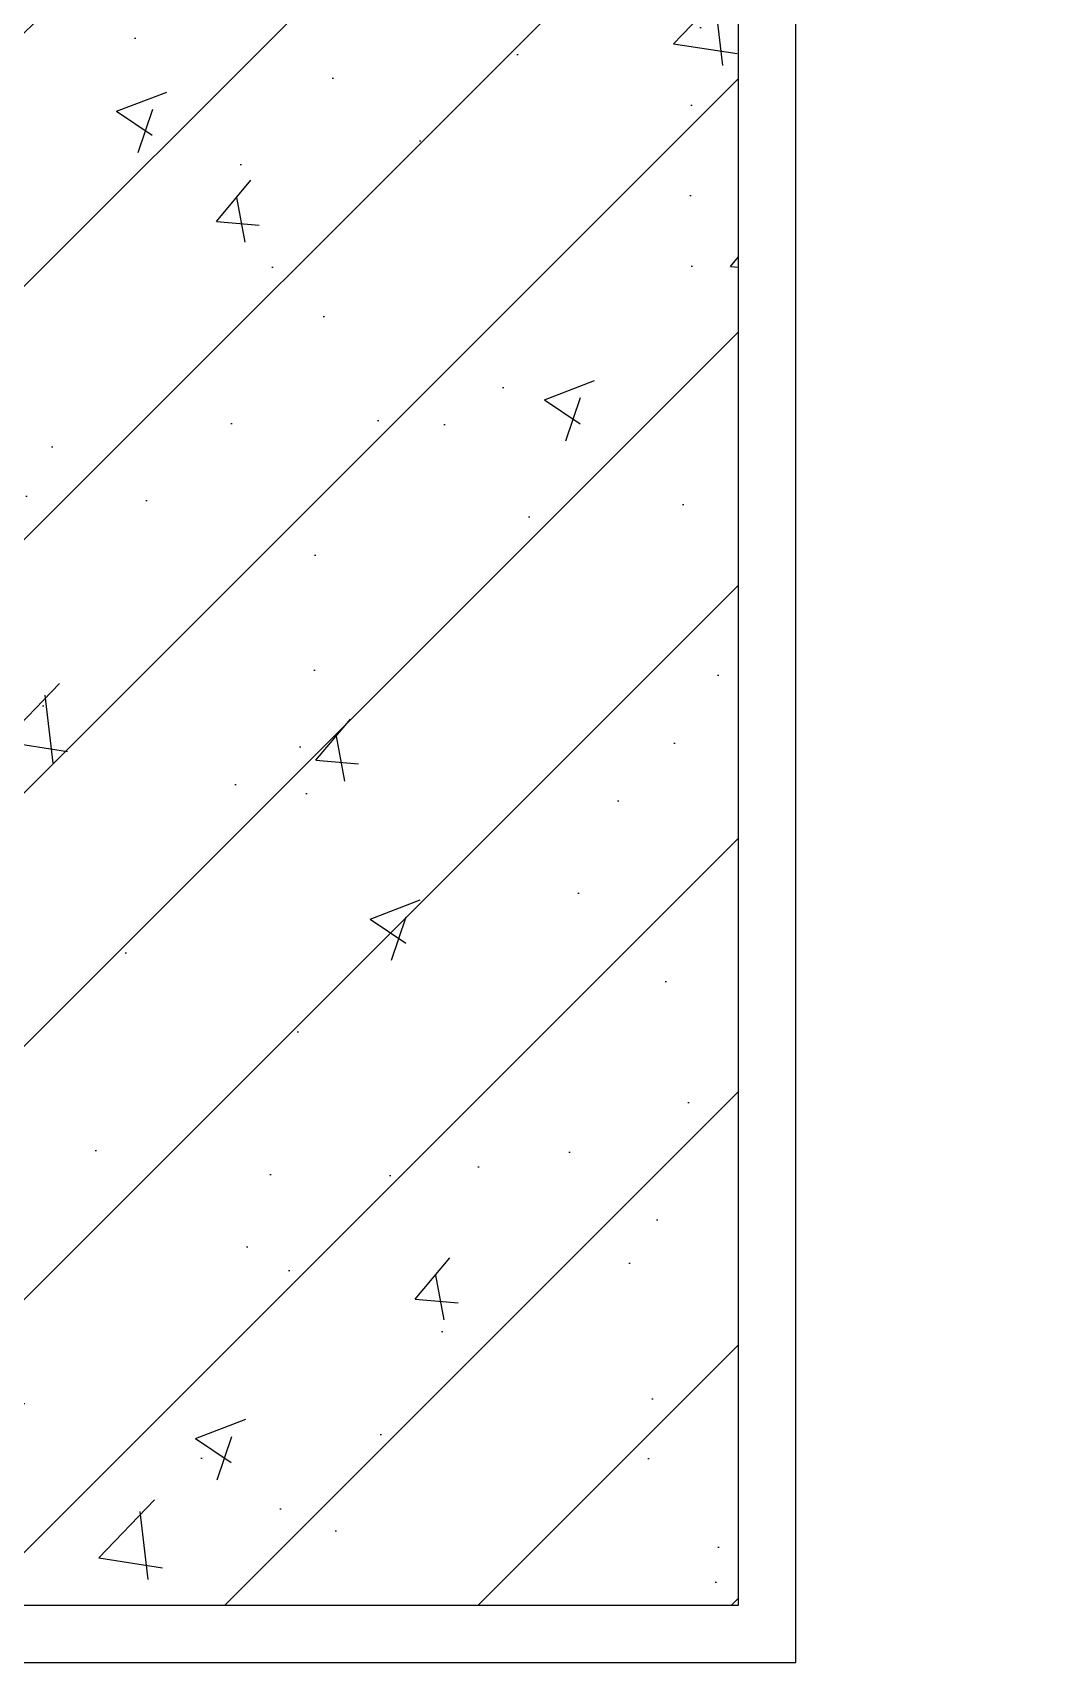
# Model space of a CAD drawing. Extents: x 6843040 to 15500510, y -6507076 to -4940511.
# Drawn here: x 7652206 to 7652559, y -6168504 to -6167935 of the extents above; entities that cross this region are included whole.
import ezdxf

# ---------------------------------------------------------------- set-up
doc = ezdxf.new("R2010")
doc.units = 0
doc.header["$LTSCALE"] = 1000
doc.header["$MEASUREMENT"] = 0
for name, color, linetype in [('E_LINE_1', 1, 'Continuous'), ('PUB_HATCH', 8, 'Continuous'), ('批荡层', 213, 'Continuous')]:
    doc.layers.add(name, color=color, linetype=linetype)

msp = doc.modelspace()

# ---------------------------------------------------------------- hatches: boundary and pattern name
at = {"layer": 'PUB_HATCH'}
h = msp.add_hatch(dxfattribs=at)
h.set_pattern_fill('钢筋混凝土', color=256, scale=25, style=0)
h.set_pattern_definition([(45, (3825, 3999.999999994412), (-44.19417382415921, 44.19417382415922), []), (49.99999999999999, (3825, 3999.999999994412), (179.3150456501884, -15.68803374564878), [18.75, -206.25]), (355, (3825, 3999.999999994412), (-34.68783340325, 188.048033425003), [15, -165]), (100.4514, (3839.942920000292, 3998.692664994858), (144.6273454285054, 172.3598855152384), [15.9350475, -175.285528]), (46.18420000000002, (3825, 4049.999999994412), (266.8102621564111, -41.37975358225452), [28.12499999999998, -309.3749999999997]), (96.6356, (3847.234186249785, 4046.551673244685), (233.6656763871758, 243.5294677251104), [23.902572, -262.92825]), (351.1842, (3825, 4049.999999994412), (233.6654862834068, 243.5296502313311), [22.5, -247.5]), (21, (3850, 4037.499999994412), (149.2267630296154, -100.6547226663347), [18.75, -206.25]), (326.0000000000001, (3850, 4037.499999994412), (60.82883298039543, 181.2875112617133), [15, -165]), (71.4514, (3862.435558250174, 4029.112098494545), (210.0556571453725, 80.6326241774881), [15.9350475, -175.285528]), (37.50000000000001, (3825, 3999.999999994412), (3.039963829322667, 83.22346345782788), [0, -163, 0, -167.5, 0, -165.625]), (7.499999999999999, (3825, 3999.999999994412), (65.76738436053715, 98.60292797059006), [0, -95.5, 0, -159.25, 0, -63.125]), (327.5, (3769.25, 3999.999999994412), (133.4556090431022, -5.638717933594939), [0, -62.5, 0, -195, 0, -258.75]), (317.5, (3744.25, 3999.999999994412), (145.7965423355966, 25.02624558307943), [0, -81.25, 0, -129.5, 0, -183.75])])
h.paths.add_polyline_path([(7651952.694658224, -6166783.889315872), (7651952.694658224, -6168483.889315872), (7652452.694658224, -6168483.889315872), (7652452.694658224, -6167113.889315872), (7652986.679203224, -6167113.889315872), (7652986.679203224, -6166983.889315872), (7652152.694658224, -6166983.889315872), (7652152.694658224, -6166783.889315872)])

# ---------------------------------------------------------------- linework, layer by layer
at = {"layer": 'E_LINE_1'}
msp.add_lwpolyline([(7651952.694658224, -6166783.889315872), (7651952.694658224, -6168483.889315872), (7652452.694658224, -6168483.889315872), (7652452.694658224, -6167113.889315872), (7652986.679203224, -6167113.889315872), (7652986.679203224, -6166983.889315872), (7652152.694658224, -6166983.889315872), (7652152.694658224, -6166783.889315872), (7651952.694658224, -6166783.889315872)], dxfattribs=at)
at = {"layer": '批荡层'}
msp.add_lwpolyline([(7652986.679203224, -6166963.889315872), (7652172.694658224, -6166963.889315872), (7652172.694658224, -6166763.889315872), (7651932.694658224, -6166763.889315872), (7651932.694658224, -6168503.889315872), (7652472.694658224, -6168503.889315872), (7652472.694658224, -6167133.889315872), (7652986.679203224, -6167133.889315872)], dxfattribs=at)

doc.saveas('drawing.dxf')
